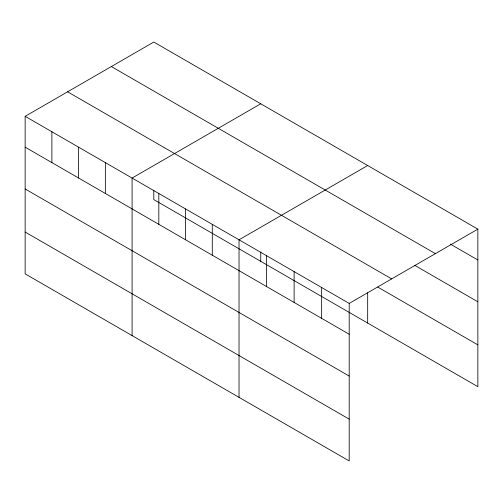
<?xml version="1.0" encoding="UTF-8"?>
<svg xmlns="http://www.w3.org/2000/svg" width="503" height="503" viewBox="0 0 503 503"><rect width="100%" height="100%" fill="white"/><g stroke="black" fill="none" stroke-linecap="round" stroke-linejoin="round"><path stroke-width="0.75" d="M25.15 116.319L349.201 303.41L349.201 460.955L25.15 273.865L25.15 116.319L153.799 42.045L477.85 229.135L477.85 386.681L153.799 199.59L153.799 190.297M260.736 103.788L132.088 178.062L132.088 335.602M367.674 165.525L239.026 239.799L239.026 397.345M349.201 303.41L477.85 229.135M450.304 244.074L477.85 259.976M111.345 66.553L435.397 253.644M414.698 265.326L477.85 301.787M67.603 91.81L391.655 278.901M377.747 287.075L477.85 344.869M25.15 147.159L349.201 334.25M25.15 188.971L349.201 376.062M25.15 232.053L349.201 419.144M367.674 292.872L367.674 323.071M321.656 287.509L321.656 318.342M294.117 271.607L294.117 302.441M266.571 255.7L266.571 286.54M260.736 252.041L260.736 261.327M212.291 224.363L212.291 255.203M185.557 208.927L185.557 239.768M158.822 193.492L158.822 224.332M105.353 162.626L105.353 193.46M78.619 147.19L78.619 178.024M51.884 131.755L51.884 162.595"/></g></svg>
